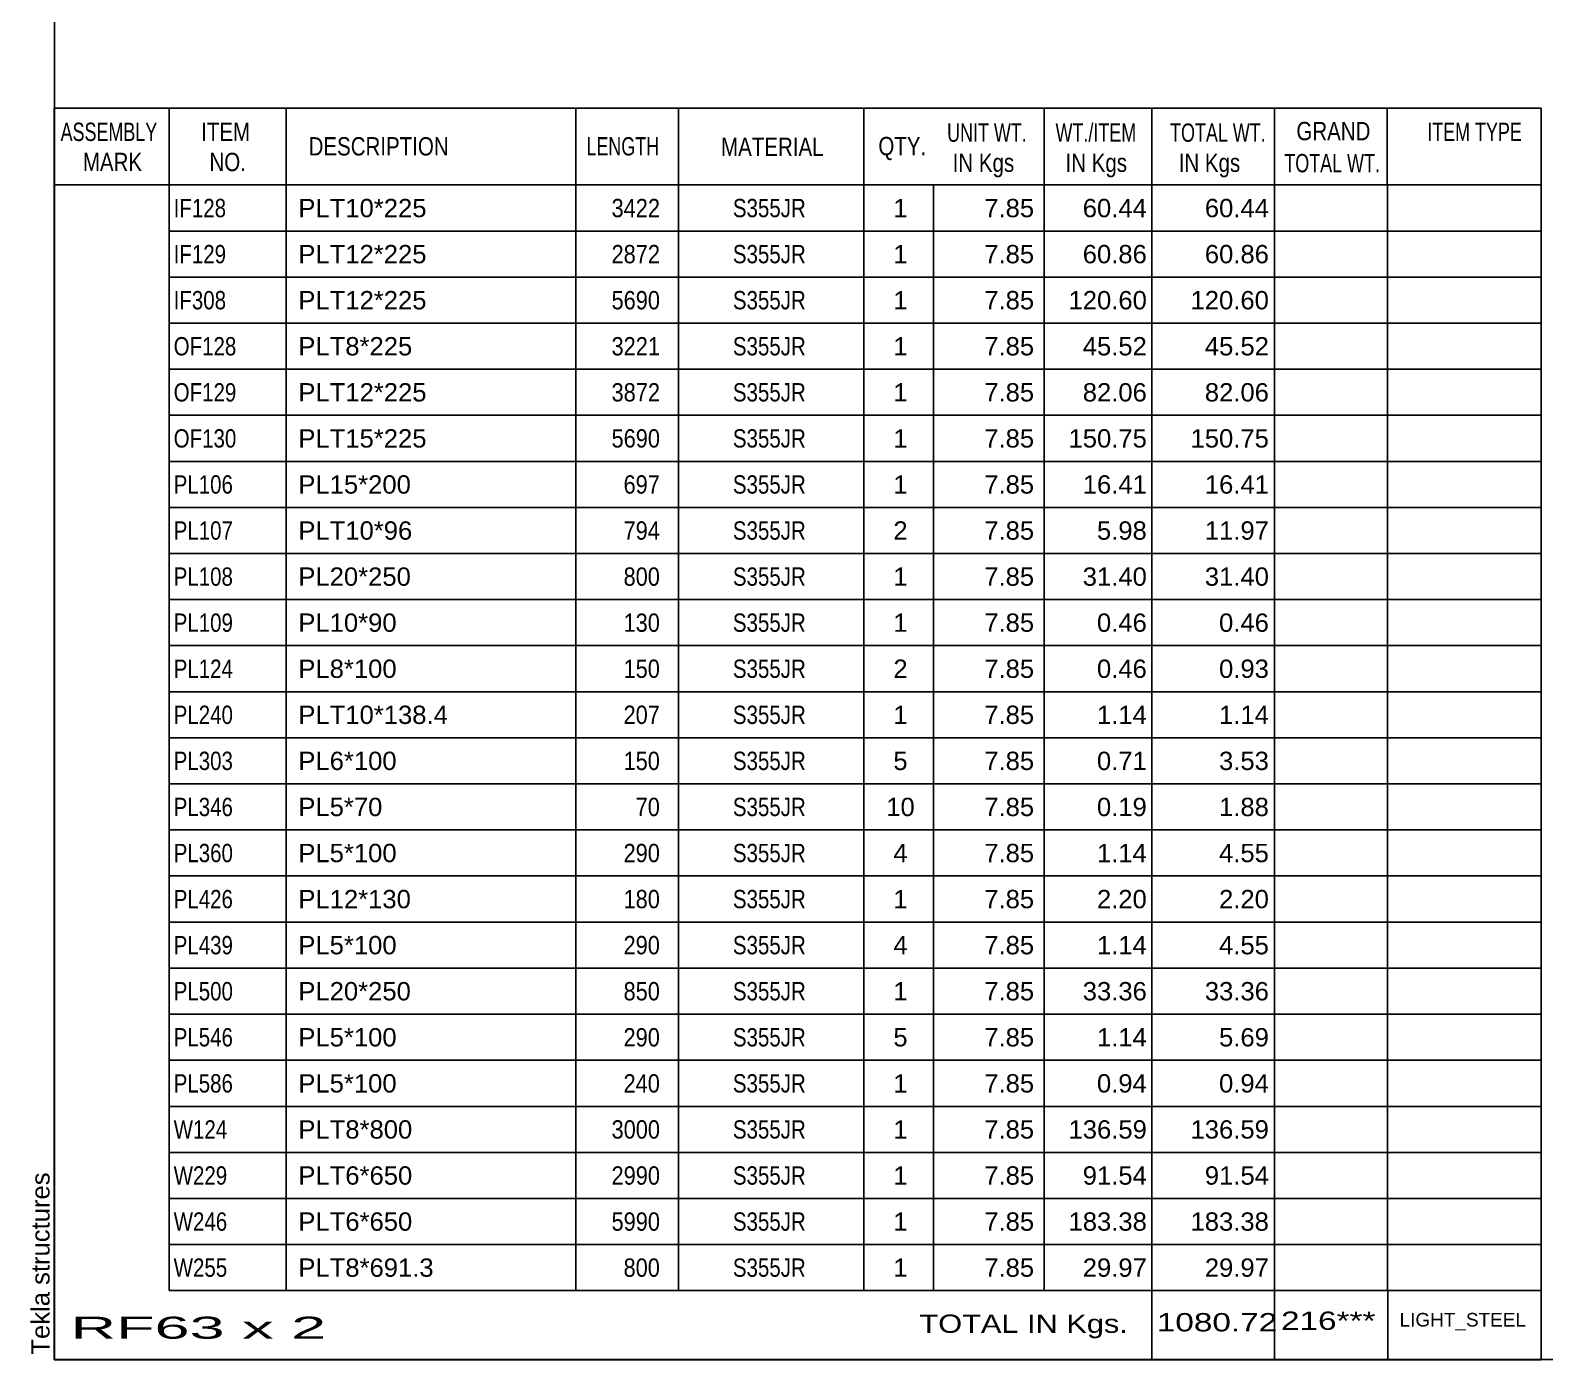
# Model space of a CAD drawing. Header units: millimetres. Extents: x -1012 to -610, y -190 to 87.
# Drawn here: x -1012.4 to -854.6, y -190.4 to -51.9 of the extents above; entities that cross this region are included whole.
import ezdxf

# ---------------------------------------------------------------- set-up
doc = ezdxf.new("R2010")
doc.units = ezdxf.units.MM
doc.styles.add('Arial', font='ARIAL.TTF', dxfattribs={"height": 0.2})

# ---------------------------------------------------------------- blocks, each defined once
blk = doc.blocks.new('Unknown-628699867-1211')
at = {"color": 5, "linetype": 'Continuous'}
for p, q in [((-1009.88, 86.63), (-1009.88, -190.37)), ((-1009.88, -190.37), (-609.88, -190.37))]:
    blk.add_line(p, q, dxfattribs=at)
at = {"color": 174, "linetype": 'Continuous', "style": 'Arial'}
blk.add_text('Tekla structures', height=1.9102, rotation=90, dxfattribs=at).set_placement((-1010.38, -189.87))
blk = doc.blocks.new('CBS_BOM-628699867-6460')
at = {"color": 7, "linetype": 'Continuous'}
for p, q in [((-1009.91, -68), (-1009.91, -60)), ((-1009.91, -60), (-854.99, -60)), ((-997.91, -68), (-997.91, -60)), ((-985.72, -68), (-985.72, -60)), ((-955.55, -68), (-955.55, -60)), ((-944.87, -68), (-944.87, -60)), ((-925.56, -68), (-925.56, -60)), ((-906.76, -68), (-906.76, -60)), ((-895.54, -68), (-895.54, -60)), ((-882.76, -68), (-882.76, -60)), ((-871.01, -68), (-871.01, -60)), ((-854.99, -60.01), (-854.99, -67.99)), ((-1009.91, -68), (-854.98, -68)), ((-1009.91, -72.8), (-1009.91, -68)), ((-997.91, -72.8), (-997.91, -68)), ((-985.72, -72.8), (-985.72, -68)), ((-955.55, -72.8), (-955.55, -68)), ((-944.87, -72.8), (-944.87, -68)), ((-925.56, -72.8), (-925.56, -68)), ((-918.29, -72.8), (-918.29, -68)), ((-906.76, -72.8), (-906.76, -68)), ((-895.54, -72.8), (-895.54, -68)), ((-882.76, -72.8), (-882.76, -68)), ((-870.99, -72.8), (-870.99, -68)), ((-854.98, -68.01), (-854.98, -72.8)), ((-1009.91, -77.6), (-1009.91, -72.8)), ((-997.91, -72.8), (-854.99, -72.8)), ((-997.91, -77.6), (-997.91, -72.8)), ((-985.72, -77.6), (-985.72, -72.8)), ((-955.55, -77.6), (-955.55, -72.8)), ((-944.87, -77.6), (-944.87, -72.8)), ((-925.56, -77.6), (-925.56, -72.8)), ((-918.29, -77.6), (-918.29, -72.8)), ((-906.76, -77.6), (-906.76, -72.8)), ((-895.54, -77.6), (-895.54, -72.8)), ((-882.76, -77.6), (-882.76, -72.8)), ((-870.99, -77.6), (-870.99, -72.8)), ((-854.98, -72.81), (-854.98, -77.6)), ((-1009.91, -82.4), (-1009.91, -77.6)), ((-997.91, -77.6), (-854.99, -77.6)), ((-997.91, -82.4), (-997.91, -77.6)), ((-985.72, -82.4), (-985.72, -77.6)), ((-955.55, -82.4), (-955.55, -77.6)), ((-944.87, -82.4), (-944.87, -77.6)), ((-925.56, -82.4), (-925.56, -77.6)), ((-918.29, -82.4), (-918.29, -77.6)), ((-906.76, -82.4), (-906.76, -77.6)), ((-895.54, -82.4), (-895.54, -77.6)), ((-882.76, -82.4), (-882.76, -77.6)), ((-870.99, -82.4), (-870.99, -77.6)), ((-854.98, -77.61), (-854.98, -82.4)), ((-1009.91, -87.2), (-1009.91, -82.4)), ((-997.91, -82.4), (-854.99, -82.4)), ((-997.91, -87.2), (-997.91, -82.4)), ((-985.72, -87.2), (-985.72, -82.4)), ((-955.55, -87.2), (-955.55, -82.4)), ((-944.87, -87.2), (-944.87, -82.4)), ((-925.56, -87.2), (-925.56, -82.4)), ((-918.29, -87.2), (-918.29, -82.4)), ((-906.76, -87.2), (-906.76, -82.4)), ((-895.54, -87.2), (-895.54, -82.4)), ((-882.76, -87.2), (-882.76, -82.4)), ((-870.99, -87.2), (-870.99, -82.4)), ((-854.98, -82.41), (-854.98, -87.2)), ((-1009.91, -92), (-1009.91, -87.2)), ((-997.91, -87.2), (-854.99, -87.2)), ((-997.91, -92), (-997.91, -87.2)), ((-985.72, -92), (-985.72, -87.2)), ((-955.55, -92), (-955.55, -87.2)), ((-944.87, -92), (-944.87, -87.2)), ((-925.56, -92), (-925.56, -87.2)), ((-918.29, -92), (-918.29, -87.2)), ((-906.76, -92), (-906.76, -87.2)), ((-895.54, -92), (-895.54, -87.2)), ((-882.76, -92), (-882.76, -87.2)), ((-870.99, -92), (-870.99, -87.2)), ((-854.98, -87.21), (-854.98, -92)), ((-1009.91, -96.8), (-1009.91, -92)), ((-997.91, -92), (-854.99, -92)), ((-997.91, -96.8), (-997.91, -92)), ((-985.72, -96.8), (-985.72, -92)), ((-955.55, -96.8), (-955.55, -92)), ((-944.87, -96.8), (-944.87, -92)), ((-925.56, -96.8), (-925.56, -92)), ((-918.29, -96.8), (-918.29, -92)), ((-906.76, -96.8), (-906.76, -92)), ((-895.54, -96.8), (-895.54, -92)), ((-882.76, -96.8), (-882.76, -92)), ((-870.99, -96.8), (-870.99, -92)), ((-854.98, -92.01), (-854.98, -96.8)), ((-1009.91, -101.6), (-1009.91, -96.8)), ((-997.91, -96.8), (-854.99, -96.8)), ((-997.91, -101.6), (-997.91, -96.8)), ((-985.72, -101.6), (-985.72, -96.8)), ((-955.55, -101.6), (-955.55, -96.8)), ((-944.87, -101.6), (-944.87, -96.8)), ((-925.56, -101.6), (-925.56, -96.8)), ((-918.29, -101.6), (-918.29, -96.8)), ((-906.76, -101.6), (-906.76, -96.8)), ((-895.54, -101.6), (-895.54, -96.8)), ((-882.76, -101.6), (-882.76, -96.8)), ((-870.99, -101.6), (-870.99, -96.8)), ((-854.98, -96.81), (-854.98, -101.6)), ((-1009.91, -106.4), (-1009.91, -101.6)), ((-997.91, -101.6), (-854.99, -101.6)), ((-997.91, -106.4), (-997.91, -101.6)), ((-985.72, -106.4), (-985.72, -101.6)), ((-955.55, -106.4), (-955.55, -101.6)), ((-944.87, -106.4), (-944.87, -101.6)), ((-925.56, -106.4), (-925.56, -101.6)), ((-918.29, -106.4), (-918.29, -101.6)), ((-906.76, -106.4), (-906.76, -101.6)), ((-895.54, -106.4), (-895.54, -101.6)), ((-882.76, -106.4), (-882.76, -101.6)), ((-870.99, -106.4), (-870.99, -101.6)), ((-854.98, -101.61), (-854.98, -106.4)), ((-1009.91, -111.2), (-1009.91, -106.4)), ((-997.91, -106.4), (-854.99, -106.4)), ((-997.91, -111.2), (-997.91, -106.4)), ((-985.72, -111.2), (-985.72, -106.4)), ((-955.55, -111.2), (-955.55, -106.4)), ((-944.87, -111.2), (-944.87, -106.4)), ((-925.56, -111.2), (-925.56, -106.4)), ((-918.29, -111.2), (-918.29, -106.4)), ((-906.76, -111.2), (-906.76, -106.4)), ((-895.54, -111.2), (-895.54, -106.4)), ((-882.76, -111.2), (-882.76, -106.4)), ((-870.99, -111.2), (-870.99, -106.4)), ((-854.98, -106.41), (-854.98, -111.2)), ((-1009.91, -116), (-1009.91, -111.2)), ((-997.91, -111.2), (-854.99, -111.2)), ((-997.91, -116), (-997.91, -111.2)), ((-985.72, -116), (-985.72, -111.2)), ((-955.55, -116), (-955.55, -111.2)), ((-944.87, -116), (-944.87, -111.2)), ((-925.56, -116), (-925.56, -111.2)), ((-918.29, -116), (-918.29, -111.2)), ((-906.76, -116), (-906.76, -111.2)), ((-895.54, -116), (-895.54, -111.2)), ((-882.76, -116), (-882.76, -111.2)), ((-870.99, -116), (-870.99, -111.2)), ((-854.98, -111.21), (-854.98, -116)), ((-1009.91, -120.8), (-1009.91, -116)), ((-997.91, -116), (-854.99, -116)), ((-997.91, -120.8), (-997.91, -116)), ((-985.72, -120.8), (-985.72, -116)), ((-955.55, -120.8), (-955.55, -116)), ((-944.87, -120.8), (-944.87, -116)), ((-925.56, -120.8), (-925.56, -116)), ((-918.29, -120.8), (-918.29, -116)), ((-906.76, -120.8), (-906.76, -116)), ((-895.54, -120.8), (-895.54, -116)), ((-882.76, -120.8), (-882.76, -116)), ((-870.99, -120.8), (-870.99, -116)), ((-854.98, -116.01), (-854.98, -120.8)), ((-1009.91, -125.6), (-1009.91, -120.8)), ((-997.91, -120.8), (-854.99, -120.8)), ((-997.91, -125.6), (-997.91, -120.8)), ((-985.72, -125.6), (-985.72, -120.8)), ((-955.55, -125.6), (-955.55, -120.8)), ((-944.87, -125.6), (-944.87, -120.8)), ((-925.56, -125.6), (-925.56, -120.8)), ((-918.29, -125.6), (-918.29, -120.8)), ((-906.76, -125.6), (-906.76, -120.8)), ((-895.54, -125.6), (-895.54, -120.8)), ((-882.76, -125.6), (-882.76, -120.8)), ((-870.99, -125.6), (-870.99, -120.8)), ((-854.98, -120.81), (-854.98, -125.6)), ((-1009.91, -130.4), (-1009.91, -125.6)), ((-997.91, -125.6), (-854.99, -125.6)), ((-997.91, -130.4), (-997.91, -125.6)), ((-985.72, -130.4), (-985.72, -125.6)), ((-955.55, -130.4), (-955.55, -125.6)), ((-944.87, -130.4), (-944.87, -125.6)), ((-925.56, -130.4), (-925.56, -125.6)), ((-918.29, -130.4), (-918.29, -125.6)), ((-906.76, -130.4), (-906.76, -125.6)), ((-895.54, -130.4), (-895.54, -125.6)), ((-882.76, -130.4), (-882.76, -125.6)), ((-870.99, -130.4), (-870.99, -125.6)), ((-854.98, -125.61), (-854.98, -130.4)), ((-1009.91, -135.2), (-1009.91, -130.4)), ((-997.91, -130.4), (-854.99, -130.4)), ((-997.91, -135.2), (-997.91, -130.4)), ((-985.72, -135.2), (-985.72, -130.4)), ((-955.55, -135.2), (-955.55, -130.4)), ((-944.87, -135.2), (-944.87, -130.4)), ((-925.56, -135.2), (-925.56, -130.4)), ((-918.29, -135.2), (-918.29, -130.4)), ((-906.76, -135.2), (-906.76, -130.4)), ((-895.54, -135.2), (-895.54, -130.4)), ((-882.76, -135.2), (-882.76, -130.4)), ((-870.99, -135.2), (-870.99, -130.4)), ((-854.98, -130.41), (-854.98, -135.2)), ((-1009.91, -140), (-1009.91, -135.2)), ((-997.91, -135.2), (-854.99, -135.2)), ((-997.91, -140), (-997.91, -135.2)), ((-985.72, -140), (-985.72, -135.2)), ((-955.55, -140), (-955.55, -135.2)), ((-944.87, -140), (-944.87, -135.2)), ((-925.56, -140), (-925.56, -135.2)), ((-918.29, -140), (-918.29, -135.2)), ((-906.76, -140), (-906.76, -135.2)), ((-895.54, -140), (-895.54, -135.2)), ((-882.76, -140), (-882.76, -135.2)), ((-870.99, -140), (-870.99, -135.2)), ((-854.98, -135.21), (-854.98, -140)), ((-1009.91, -144.8), (-1009.91, -140)), ((-997.91, -140), (-854.99, -140)), ((-997.91, -144.8), (-997.91, -140)), ((-985.72, -144.8), (-985.72, -140)), ((-955.55, -144.8), (-955.55, -140)), ((-944.87, -144.8), (-944.87, -140)), ((-925.56, -144.8), (-925.56, -140)), ((-918.29, -144.8), (-918.29, -140)), ((-906.76, -144.8), (-906.76, -140)), ((-895.54, -144.8), (-895.54, -140)), ((-882.76, -144.8), (-882.76, -140)), ((-870.99, -144.8), (-870.99, -140)), ((-854.98, -140.01), (-854.98, -144.8)), ((-1009.91, -149.6), (-1009.91, -144.8)), ((-997.91, -144.8), (-854.99, -144.8)), ((-997.91, -149.6), (-997.91, -144.8)), ((-985.72, -149.6), (-985.72, -144.8)), ((-955.55, -149.6), (-955.55, -144.8)), ((-944.87, -149.6), (-944.87, -144.8)), ((-925.56, -149.6), (-925.56, -144.8)), ((-918.29, -149.6), (-918.29, -144.8)), ((-906.76, -149.6), (-906.76, -144.8)), ((-895.54, -149.6), (-895.54, -144.8)), ((-882.76, -149.6), (-882.76, -144.8)), ((-870.99, -149.6), (-870.99, -144.8)), ((-854.98, -144.81), (-854.98, -149.6)), ((-1009.91, -154.4), (-1009.91, -149.6)), ((-997.91, -149.6), (-854.99, -149.6)), ((-997.91, -154.4), (-997.91, -149.6)), ((-985.72, -154.4), (-985.72, -149.6)), ((-955.55, -154.4), (-955.55, -149.6)), ((-944.87, -154.4), (-944.87, -149.6)), ((-925.56, -154.4), (-925.56, -149.6)), ((-918.29, -154.4), (-918.29, -149.6)), ((-906.76, -154.4), (-906.76, -149.6)), ((-895.54, -154.4), (-895.54, -149.6)), ((-882.76, -154.4), (-882.76, -149.6)), ((-870.99, -154.4), (-870.99, -149.6)), ((-854.98, -149.61), (-854.98, -154.4)), ((-1009.91, -159.2), (-1009.91, -154.4)), ((-997.91, -154.4), (-854.99, -154.4)), ((-997.91, -159.2), (-997.91, -154.4)), ((-985.72, -159.2), (-985.72, -154.4)), ((-955.55, -159.2), (-955.55, -154.4)), ((-944.87, -159.2), (-944.87, -154.4)), ((-925.56, -159.2), (-925.56, -154.4)), ((-918.29, -159.2), (-918.29, -154.4)), ((-906.76, -159.2), (-906.76, -154.4)), ((-895.54, -159.2), (-895.54, -154.4)), ((-882.76, -159.2), (-882.76, -154.4)), ((-870.99, -159.2), (-870.99, -154.4)), ((-854.98, -154.41), (-854.98, -159.2)), ((-1009.91, -164), (-1009.91, -159.2)), ((-997.91, -159.2), (-854.99, -159.2)), ((-997.91, -164), (-997.91, -159.2)), ((-985.72, -164), (-985.72, -159.2)), ((-955.55, -164), (-955.55, -159.2)), ((-944.87, -164), (-944.87, -159.2)), ((-925.56, -164), (-925.56, -159.2)), ((-918.29, -164), (-918.29, -159.2)), ((-906.76, -164), (-906.76, -159.2)), ((-895.54, -164), (-895.54, -159.2)), ((-882.76, -164), (-882.76, -159.2)), ((-870.99, -164), (-870.99, -159.2)), ((-854.98, -159.21), (-854.98, -164)), ((-1009.91, -168.8), (-1009.91, -164)), ((-997.91, -164), (-854.99, -164)), ((-997.91, -168.8), (-997.91, -164)), ((-985.72, -168.8), (-985.72, -164)), ((-955.55, -168.8), (-955.55, -164)), ((-944.87, -168.8), (-944.87, -164)), ((-925.56, -168.8), (-925.56, -164)), ((-918.29, -168.8), (-918.29, -164)), ((-906.76, -168.8), (-906.76, -164)), ((-895.54, -168.8), (-895.54, -164)), ((-882.76, -168.8), (-882.76, -164)), ((-870.99, -168.8), (-870.99, -164)), ((-854.98, -164.01), (-854.98, -168.8)), ((-1009.91, -173.6), (-1009.91, -168.8)), ((-997.91, -168.8), (-854.99, -168.8)), ((-997.91, -173.6), (-997.91, -168.8)), ((-985.72, -173.6), (-985.72, -168.8)), ((-955.55, -173.6), (-955.55, -168.8)), ((-944.87, -173.6), (-944.87, -168.8)), ((-925.56, -173.6), (-925.56, -168.8)), ((-918.29, -173.6), (-918.29, -168.8)), ((-906.76, -173.6), (-906.76, -168.8)), ((-895.54, -173.6), (-895.54, -168.8)), ((-882.76, -173.6), (-882.76, -168.8)), ((-870.99, -173.6), (-870.99, -168.8)), ((-854.98, -168.81), (-854.98, -173.6)), ((-1009.91, -178.4), (-1009.91, -173.6)), ((-997.91, -173.6), (-854.99, -173.6)), ((-997.91, -178.4), (-997.91, -173.6)), ((-985.72, -178.4), (-985.72, -173.6)), ((-955.55, -178.4), (-955.55, -173.6)), ((-944.87, -178.4), (-944.87, -173.6)), ((-925.56, -178.4), (-925.56, -173.6)), ((-918.29, -178.4), (-918.29, -173.6)), ((-906.76, -178.4), (-906.76, -173.6)), ((-895.54, -178.4), (-895.54, -173.6)), ((-882.76, -178.4), (-882.76, -173.6)), ((-870.99, -178.4), (-870.99, -173.6)), ((-854.98, -173.61), (-854.98, -178.4)), ((-1009.91, -183.2), (-1009.91, -178.4)), ((-997.91, -178.4), (-854.99, -178.4)), ((-997.91, -183.2), (-997.91, -178.4)), ((-985.72, -183.2), (-985.72, -178.4)), ((-955.55, -183.2), (-955.55, -178.4)), ((-944.87, -183.2), (-944.87, -178.4)), ((-925.56, -183.2), (-925.56, -178.4)), ((-918.29, -183.2), (-918.29, -178.4)), ((-906.76, -183.2), (-906.76, -178.4)), ((-895.54, -183.2), (-895.54, -178.4)), ((-882.76, -183.2), (-882.76, -178.4)), ((-870.99, -183.2), (-870.99, -178.4)), ((-854.98, -178.41), (-854.98, -183.2)), ((-1009.91, -190.4), (-1009.91, -183.22)), ((-997.91, -183.2), (-854.99, -183.2)), ((-895.54, -190.4), (-895.54, -183.22)), ((-882.76, -190.4), (-882.76, -183.22)), ((-870.95, -190.4), (-870.95, -183.22)), ((-854.98, -183.2), (-854.98, -190.4)), ((-1009.91, -190.4), (-854.98, -190.4))]:
    blk.add_line(p, q, dxfattribs=at)
at = {"color": 3, "linetype": 'Continuous', "style": 'Arial'}
for s, height, width, p in [('ASSEMBLY', 1.91, 0.7, (-1009.23, -63.42)), ('ITEM', 1.91, 0.8, (-994.58, -63.42)), ('WT./ITEM', 1.91, 0.7, (-905.57, -63.5)), ('GRAND', 1.91, 0.8, (-880.48, -63.34)), ('ITEM TYPE', 1.91, 0.7, (-866.85, -63.42)), ('DESCRIPTION', 1.9102, 0.8, (-983.39, -64.93)), ('LENGTH', 1.91, 0.7, (-954.45, -64.93)), ('MATERIAL', 1.91, 0.8, (-940.42, -64.98)), ('QTY.', 1.91, 0.8, (-924.03, -64.9)), ('UNIT WT.', 1.91, 0.7, (-916.87, -63.5)), ('TOTAL WT.', 1.91, 0.7, (-893.64, -63.5)), ('MARK', 1.91, 0.8, (-1006.91, -66.56)), ('NO.', 1.91, 0.8, (-993.72, -66.56)), ('IN Kgs', 1.91, 0.8, (-916.29, -66.64)), ('IN Kgs', 1.91, 0.8, (-904.53, -66.64)), ('IN Kgs', 1.91, 0.8, (-892.74, -66.64)), ('TOTAL WT.', 1.91, 0.7, (-881.74, -66.68))]:
    blk.add_text(s, height=height, dxfattribs=dict(at, width=width)).set_placement(p)
at = {"color": 7, "linetype": 'Continuous', "style": 'Arial'}
for s, width, p in [('IF128', 0.8, (-997.45, -71.36)), ('3422', 0.85, (-951.83, -71.36)), ('S355JR', 0.8, (-939.19, -71.36)), ('IF129', 0.8, (-997.45, -76.16)), ('2872', 0.85, (-951.83, -76.16)), ('S355JR', 0.8, (-939.19, -76.16)), ('IF308', 0.8, (-997.45, -80.96)), ('5690', 0.85, (-951.83, -80.96)), ('S355JR', 0.8, (-939.19, -80.96)), ('OF128', 0.8, (-997.45, -85.76)), ('3221', 0.85, (-951.83, -85.76)), ('S355JR', 0.8, (-939.19, -85.76)), ('OF129', 0.8, (-997.45, -90.56)), ('3872', 0.85, (-951.83, -90.56)), ('S355JR', 0.8, (-939.19, -90.56)), ('OF130', 0.8, (-997.45, -95.36)), ('5690', 0.85, (-951.83, -95.36)), ('S355JR', 0.8, (-939.19, -95.36)), ('PL106', 0.8, (-997.45, -100.16)), ('697', 0.85, (-950.58, -100.16)), ('S355JR', 0.8, (-939.19, -100.16)), ('PL107', 0.8, (-997.45, -104.96)), ('794', 0.85, (-950.58, -104.96)), ('S355JR', 0.8, (-939.19, -104.96)), ('PL108', 0.8, (-997.45, -109.76)), ('800', 0.85, (-950.58, -109.76)), ('S355JR', 0.8, (-939.19, -109.76)), ('PL109', 0.8, (-997.45, -114.56)), ('130', 0.85, (-950.58, -114.56)), ('S355JR', 0.8, (-939.19, -114.56)), ('PL124', 0.8, (-997.45, -119.36)), ('150', 0.85, (-950.58, -119.36)), ('S355JR', 0.8, (-939.19, -119.36)), ('PL240', 0.8, (-997.45, -124.16)), ('207', 0.85, (-950.58, -124.16)), ('S355JR', 0.8, (-939.19, -124.16)), ('PL303', 0.8, (-997.45, -128.96)), ('150', 0.85, (-950.58, -128.96)), ('S355JR', 0.8, (-939.19, -128.96)), ('PL346', 0.8, (-997.45, -133.76)), ('70', 0.85, (-949.32, -133.76)), ('S355JR', 0.8, (-939.19, -133.76)), ('PL360', 0.8, (-997.45, -138.56)), ('290', 0.85, (-950.58, -138.56)), ('S355JR', 0.8, (-939.19, -138.56)), ('PL426', 0.8, (-997.45, -143.36)), ('180', 0.85, (-950.58, -143.36)), ('S355JR', 0.8, (-939.19, -143.36)), ('PL439', 0.8, (-997.45, -148.16)), ('290', 0.85, (-950.58, -148.16)), ('S355JR', 0.8, (-939.19, -148.16)), ('PL500', 0.8, (-997.45, -152.96)), ('850', 0.85, (-950.58, -152.96)), ('S355JR', 0.8, (-939.19, -152.96)), ('PL546', 0.8, (-997.45, -157.76)), ('290', 0.85, (-950.58, -157.76)), ('S355JR', 0.8, (-939.19, -157.76)), ('PL586', 0.8, (-997.45, -162.56)), ('240', 0.85, (-950.58, -162.56)), ('S355JR', 0.8, (-939.19, -162.56)), ('W124', 0.8, (-997.45, -167.36)), ('3000', 0.85, (-951.83, -167.36)), ('S355JR', 0.8, (-939.19, -167.36)), ('W229', 0.8, (-997.45, -172.16)), ('2990', 0.85, (-951.83, -172.16)), ('S355JR', 0.8, (-939.19, -172.16)), ('W246', 0.8, (-997.45, -176.96)), ('5990', 0.85, (-951.83, -176.96)), ('S355JR', 0.8, (-939.19, -176.96)), ('W255', 0.8, (-997.45, -181.76)), ('800', 0.85, (-950.58, -181.76)), ('S355JR', 0.8, (-939.19, -181.76))]:
    blk.add_text(s, height=1.91, dxfattribs=dict(at, width=width)).set_placement(p)
for s, height, p in [('PLT10*225', 1.91, (-984.46, -71.36)), ('1', 1.91, (-922.47, -71.36)), ('7.85', 1.91, (-913, -71.36)), ('60.44', 1.91, (-902.74, -71.36)), ('60.44', 1.91, (-890.02, -71.36)), ('PLT12*225', 1.91, (-984.46, -76.16)), ('1', 1.91, (-922.47, -76.16)), ('7.85', 1.91, (-913, -76.16)), ('60.86', 1.91, (-902.74, -76.16)), ('60.86', 1.91, (-890.02, -76.16)), ('PLT12*225', 1.91, (-984.46, -80.96)), ('1', 1.91, (-922.47, -80.96)), ('7.85', 1.91, (-913, -80.96)), ('120.60', 1.91, (-904.22, -80.96)), ('120.60', 1.91, (-891.51, -80.96)), ('PLT8*225', 1.91, (-984.46, -85.76)), ('1', 1.91, (-922.47, -85.76)), ('7.85', 1.91, (-913, -85.76)), ('45.52', 1.91, (-902.74, -85.76)), ('45.52', 1.91, (-890.02, -85.76)), ('PLT12*225', 1.91, (-984.46, -90.56)), ('1', 1.91, (-922.47, -90.56)), ('7.85', 1.91, (-913, -90.56)), ('82.06', 1.91, (-902.74, -90.56)), ('82.06', 1.91, (-890.02, -90.56)), ('PLT15*225', 1.91, (-984.46, -95.36)), ('1', 1.91, (-922.47, -95.36)), ('7.85', 1.91, (-913, -95.36)), ('150.75', 1.91, (-904.22, -95.36)), ('150.75', 1.91, (-891.51, -95.36)), ('PL15*200', 1.91, (-984.46, -100.16)), ('1', 1.91, (-922.47, -100.16)), ('7.85', 1.91, (-913, -100.16)), ('16.41', 1.91, (-902.74, -100.16)), ('16.41', 1.91, (-890.02, -100.16)), ('PLT10*96', 1.91, (-984.46, -104.96)), ('2', 1.91, (-922.47, -104.96)), ('7.85', 1.91, (-913, -104.96)), ('5.98', 1.91, (-901.26, -104.96)), ('11.97', 1.91, (-890.02, -104.96)), ('PL20*250', 1.91, (-984.46, -109.76)), ('1', 1.91, (-922.47, -109.76)), ('7.85', 1.91, (-913, -109.76)), ('31.40', 1.91, (-902.74, -109.76)), ('31.40', 1.91, (-890.02, -109.76)), ('PL10*90', 1.91, (-984.46, -114.56)), ('1', 1.91, (-922.47, -114.56)), ('7.85', 1.91, (-913, -114.56)), ('0.46', 1.91, (-901.26, -114.56)), ('0.46', 1.91, (-888.54, -114.56)), ('PL8*100', 1.91, (-984.46, -119.36)), ('2', 1.91, (-922.47, -119.36)), ('7.85', 1.91, (-913, -119.36)), ('0.46', 1.91, (-901.26, -119.36)), ('0.93', 1.91, (-888.54, -119.36)), ('PLT10*138.4', 1.9102, (-984.46, -124.16)), ('1', 1.91, (-922.47, -124.16)), ('7.85', 1.91, (-913, -124.16)), ('1.14', 1.91, (-901.26, -124.16)), ('1.14', 1.91, (-888.54, -124.16)), ('PL6*100', 1.91, (-984.46, -128.96)), ('5', 1.91, (-922.47, -128.96)), ('7.85', 1.91, (-913, -128.96)), ('0.71', 1.91, (-901.26, -128.96)), ('3.53', 1.91, (-888.54, -128.96)), ('PL5*70', 1.91, (-984.46, -133.76)), ('10', 1.91, (-923.21, -133.76)), ('7.85', 1.91, (-913, -133.76)), ('0.19', 1.91, (-901.26, -133.76)), ('1.88', 1.91, (-888.54, -133.76)), ('PL5*100', 1.91, (-984.46, -138.56)), ('4', 1.91, (-922.47, -138.56)), ('7.85', 1.91, (-913, -138.56)), ('1.14', 1.91, (-901.26, -138.56)), ('4.55', 1.91, (-888.54, -138.56)), ('PL12*130', 1.91, (-984.46, -143.36)), ('1', 1.91, (-922.47, -143.36)), ('7.85', 1.91, (-913, -143.36)), ('2.20', 1.91, (-901.26, -143.36)), ('2.20', 1.91, (-888.54, -143.36)), ('PL5*100', 1.91, (-984.46, -148.16)), ('4', 1.91, (-922.47, -148.16)), ('7.85', 1.91, (-913, -148.16)), ('1.14', 1.91, (-901.26, -148.16)), ('4.55', 1.91, (-888.54, -148.16)), ('PL20*250', 1.91, (-984.46, -152.96)), ('1', 1.91, (-922.47, -152.96)), ('7.85', 1.91, (-913, -152.96)), ('33.36', 1.91, (-902.74, -152.96)), ('33.36', 1.91, (-890.02, -152.96)), ('PL5*100', 1.91, (-984.46, -157.76)), ('5', 1.91, (-922.47, -157.76)), ('7.85', 1.91, (-913, -157.76)), ('1.14', 1.91, (-901.26, -157.76)), ('5.69', 1.91, (-888.54, -157.76)), ('PL5*100', 1.91, (-984.46, -162.56)), ('1', 1.91, (-922.47, -162.56)), ('7.85', 1.91, (-913, -162.56)), ('0.94', 1.91, (-901.26, -162.56)), ('0.94', 1.91, (-888.54, -162.56)), ('PLT8*800', 1.91, (-984.46, -167.36)), ('1', 1.91, (-922.47, -167.36)), ('7.85', 1.91, (-913, -167.36)), ('136.59', 1.91, (-904.22, -167.36)), ('136.59', 1.91, (-891.51, -167.36)), ('PLT6*650', 1.91, (-984.46, -172.16)), ('1', 1.91, (-922.47, -172.16)), ('7.85', 1.91, (-913, -172.16)), ('91.54', 1.91, (-902.74, -172.16)), ('91.54', 1.91, (-890.02, -172.16)), ('PLT6*650', 1.91, (-984.46, -176.96)), ('1', 1.91, (-922.47, -176.96)), ('7.85', 1.91, (-913, -176.96)), ('183.38', 1.91, (-904.22, -176.96)), ('183.38', 1.91, (-891.51, -176.96)), ('PLT8*691.3', 1.91, (-984.46, -181.76)), ('1', 1.91, (-922.47, -181.76)), ('7.85', 1.91, (-913, -181.76)), ('29.97', 1.91, (-902.74, -181.76)), ('29.97', 1.91, (-890.02, -181.76))]:
    blk.add_text(s, height=height, dxfattribs=at).set_placement(p)
at = {"color": 6, "linetype": 'Continuous', "style": 'Arial'}
for s, height, width, p in [('RF63 x 2', 2.292, 2.05, (-1008.19, -188.21)), ('TOTAL IN Kgs.', 1.9102, 1.2, (-919.75, -187.6)), ('1080.72', 1.91, 1.3, (-895.02, -187.45)), ('216***', 1.91, 1.3, (-882.08, -187.29))]:
    blk.add_text(s, height=height, dxfattribs=dict(at, width=width)).set_placement(p)
blk.add_text('LIGHT_STEEL', height=1.4135, dxfattribs=at).set_placement((-869.73, -186.94))

msp = doc.modelspace()

# ---------------------------------------------------------------- block references
for name in ['Unknown-628699867-1211', 'CBS_BOM-628699867-6460']:
    msp.add_blockref(name, (0, 0))

doc.saveas('drawing.dxf')
